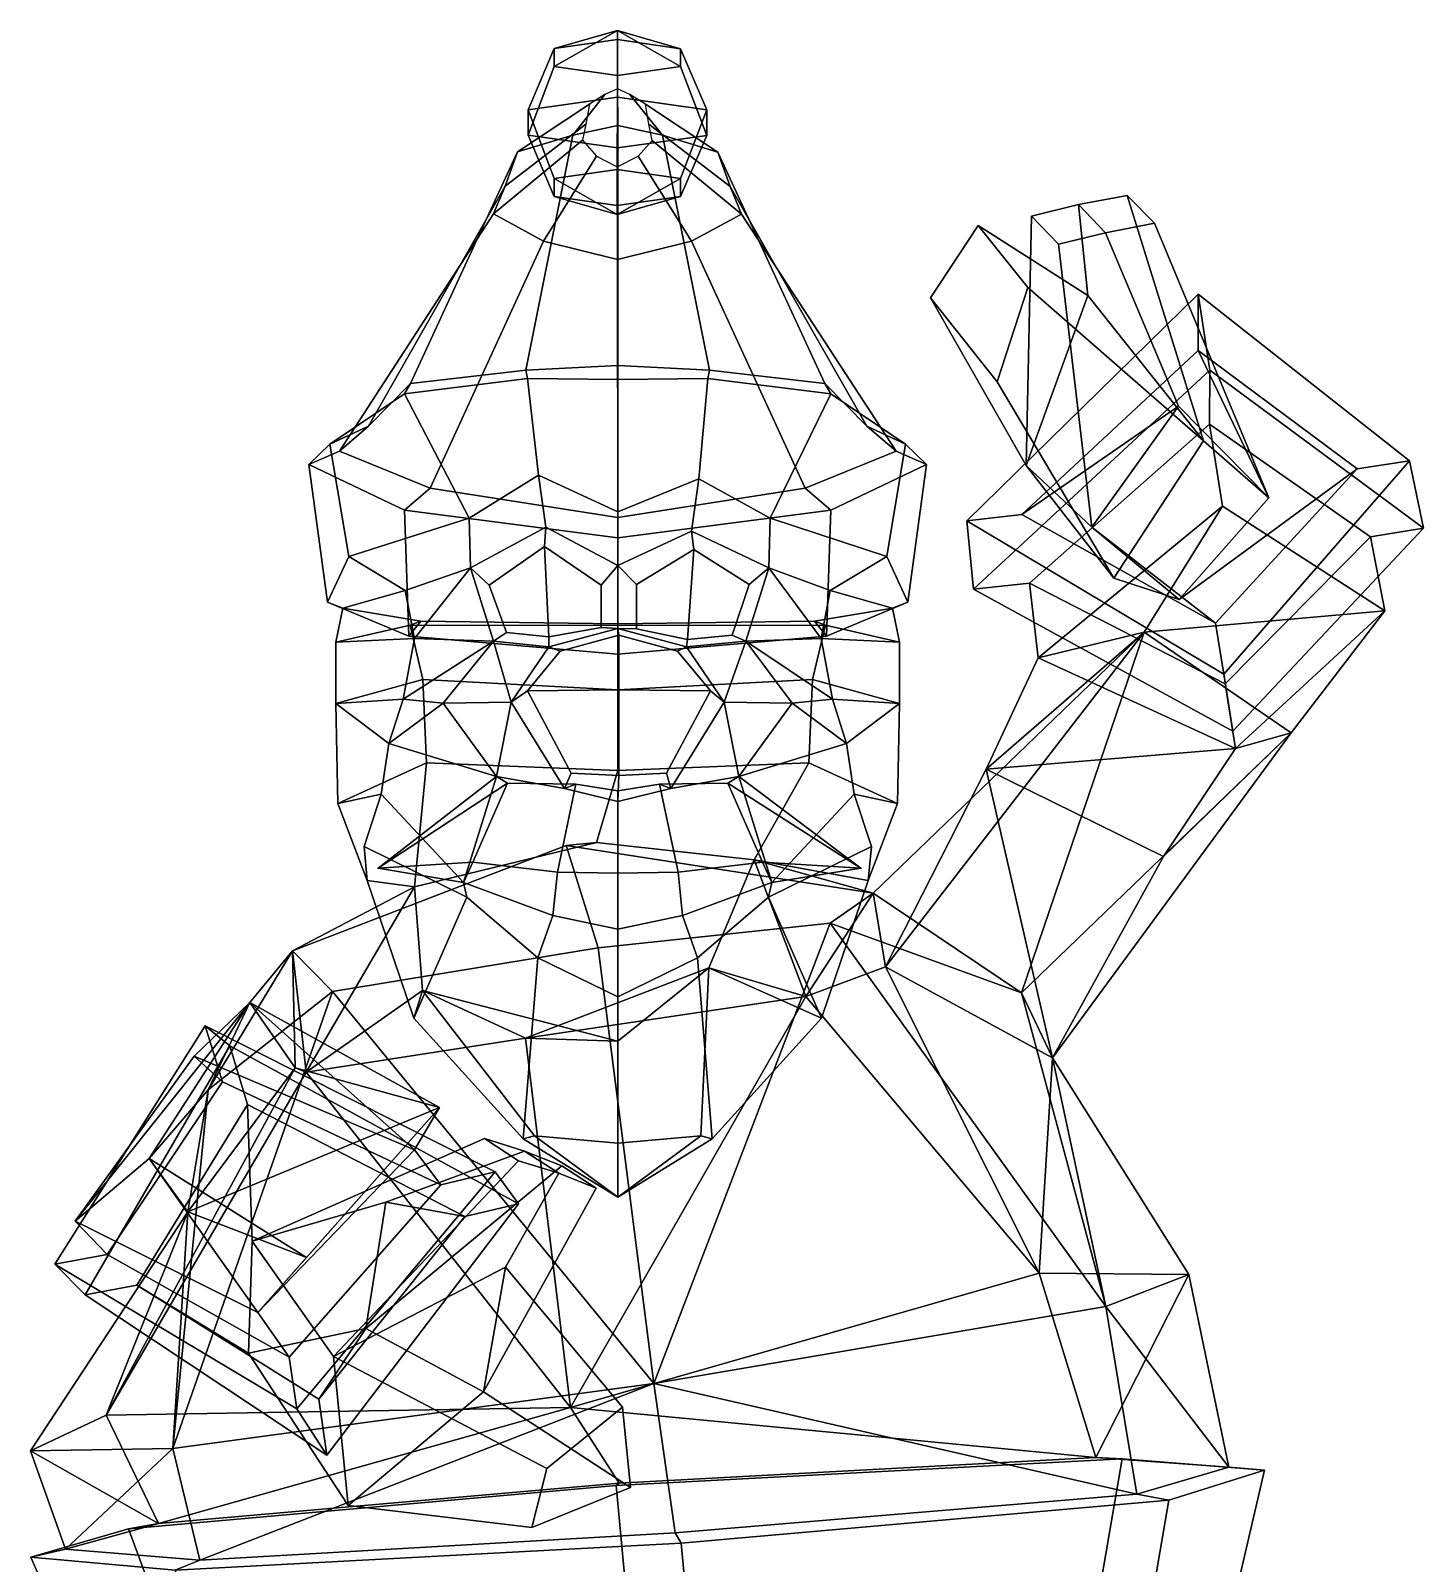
# Model space of a CAD drawing. Extents: x -140 to 160, y -156 to 341.
# Drawn here: x -139.6 to 160.4, y 10.6 to 340.8 of the extents above; entities that cross this region are included whole.
import ezdxf

# ---------------------------------------------------------------- set-up
doc = ezdxf.new("R2010")
doc.units = 0

msp = doc.modelspace()

# ---------------------------------------------------------------- linework, layer by layer
for p in [(-64.77507, 160.365143, 96.495125), (39.231495, 160.365143, 96.495125)]:
    msp.add_point(p)
for points in [[(-26.829958, 333.085388, -7.617524), (-13.211961, 340.792175, -13.282484), (-26.832548, 336.949158, -22.037313)], [(-13.211961, 340.792175, -13.282484), (-13.224973, 338.858826, -29.255665), (-26.832548, 336.949158, -22.037313)], [(-13.219794, 331.131287, -0.416027), (-13.211961, 340.792175, -13.282484), (-26.829958, 333.085388, -7.617524)], [(-13.211961, 340.792175, -13.282484), (0.385223, 336.904724, -22.05411), (-13.224973, 338.858826, -29.255665)], [(-13.219794, 331.131287, -0.416027), (0.387813, 333.040955, -7.634319), (-13.211961, 340.792175, -13.282484)], [(0.387813, 333.040955, -7.634319), (0.385223, 336.904724, -22.05411), (-13.211961, 340.792175, -13.282484)], [(-26.832548, 336.949158, -22.037313), (-13.224973, 338.858826, -29.255665), (-13.251208, 326.463806, -38.97863), (-32.495247, 323.763123, -28.770414)], [(-32.491585, 318.29892, -8.377673), (-26.829958, 333.085388, -7.617524), (-26.832548, 336.949158, -22.037313), (-32.495247, 323.763123, -28.770414)], [(0.385223, 336.904724, -22.05411), (5.996488, 323.700287, -28.794167), (-13.251208, 326.463806, -38.97863), (-13.224973, 338.858826, -29.255665)], [(6.000149, 318.236053, -8.401425), (5.996488, 323.700287, -28.794167), (0.385223, 336.904724, -22.05411), (0.387813, 333.040955, -7.634319)], [(-13.243885, 315.53537, 1.806762), (-13.219794, 331.131287, -0.416027), (-26.829958, 333.085388, -7.617524), (-32.491585, 318.29892, -8.377673)], [(-13.243885, 315.53537, 1.806762), (6.000149, 318.236053, -8.401425), (0.387813, 333.040955, -7.634319), (-13.219794, 331.131287, -0.416027)], [(-15.936256, 327.024872, -7.45845), (-19.280514, 324.942139, -8.027983), (-34.74342, 314.677887, 46.516018), (-22.807869, 318.266296, 51.219948)], [(-13.238644, 328.239136, -7.126529), (-15.936256, 327.024872, -7.45845), (-22.807869, 318.266296, 51.219948), (-13.178334, 320.358612, 53.964451)], [(-13.238644, 328.239136, -7.126529), (-13.178334, 320.358612, 53.964451), (-3.554868, 318.252838, 51.214859), (-10.545421, 327.016052, -7.461776)], [(-10.545421, 327.016052, -7.461776), (-3.554868, 318.252838, 51.214859), (8.370284, 314.647736, 46.50462), (-7.208688, 324.922424, -8.035432)], [(-19.280514, 324.942139, -8.027983), (-20.038277, 320.642426, -9.204792), (-37.432755, 307.271637, 36.821705), (-34.74342, 314.677887, 46.516018)], [(-26.882874, 308.958221, -29.537462), (-32.495247, 323.763123, -28.770414), (-13.251208, 326.463806, -38.97863), (-13.275297, 310.86792, -36.755814)], [(-32.491585, 318.29892, -8.377673), (-32.495247, 323.763123, -28.770414), (-26.882874, 308.958221, -29.537462), (-26.880283, 305.094452, -15.117672)], [(0.334897, 308.913788, -29.554256), (-13.275297, 310.86792, -36.755814), (-13.251208, 326.463806, -38.97863), (5.996488, 323.700287, -28.794167)], [(-7.208688, 324.922424, -8.035432), (8.370284, 314.647736, 46.50462), (11.038198, 307.237701, 36.808887), (-6.466423, 320.620239, -9.213166)], [(6.000149, 318.236053, -8.401425), (0.337486, 305.050018, -15.134467), (0.334897, 308.913788, -29.554256), (5.996488, 323.700287, -28.794167)], [(-20.038277, 320.642426, -9.204792), (-20.731186, 317.174194, -10.154005), (-39.893745, 301.297607, 29.001934), (-37.432755, 307.271637, 36.821705)], [(-13.175511, 268.643951, 102.110413), (-13.178334, 320.358612, 53.964451), (-22.807869, 318.266296, 51.219948), (-32.963776, 267.628021, 94.745087)], [(-13.175511, 268.643951, 102.110413), (6.612749, 267.628021, 94.745087), (-3.554868, 318.252838, 51.214859), (-13.178334, 320.358612, 53.964451)], [(-6.466423, 320.620239, -9.213166), (11.038198, 307.237701, 36.808887), (13.481923, 301.260284, 28.98782), (-5.786013, 317.14978, -10.163227)], [(-57.824081, 264.803253, 82.086647), (-32.963776, 267.628021, 94.745087), (-22.807869, 318.266296, 51.219948), (-34.74342, 314.677887, 46.516018)], [(-20.731186, 317.174194, -10.154005), (-17.736357, 313.777924, -11.084127), (-29.184536, 295.4487, 21.354467), (-39.893745, 301.297607, 29.001934)], [(-13.243885, 315.53537, 1.806762), (-32.491585, 318.29892, -8.377673), (-26.880283, 305.094452, -15.117672), (-13.270119, 303.14035, -7.916174)], [(-13.243885, 315.53537, 1.806762), (-13.270119, 303.14035, -7.916174), (0.337486, 305.050018, -15.134467), (6.000149, 318.236053, -8.401425)], [(-5.786013, 317.14978, -10.163227), (13.481923, 301.260284, 28.98782), (2.755817, 295.426331, 21.34602), (-8.793065, 313.763336, -11.089645)], [(31.473063, 264.803253, 82.086647), (8.370284, 314.647736, 46.50462), (-3.554868, 318.252838, 51.214859), (6.612749, 267.628021, 94.745087)], [(-66.864609, 255.59906, 55.375454), (-57.824081, 264.803253, 82.086647), (-34.74342, 314.677887, 46.516018), (-37.432755, 307.271637, 36.821705)], [(-17.736357, 313.777924, -11.084127), (-13.268827, 311.485901, -11.712283), (-13.220048, 291.502228, 16.200111), (-29.184536, 295.4487, 21.354467)], [(-8.793065, 313.763336, -11.089645), (2.755817, 295.426331, 21.34602), (-13.220048, 291.502228, 16.200111), (-13.268827, 311.485901, -11.712283)], [(40.513592, 255.59906, 55.375454), (11.038198, 307.237701, 36.808887), (8.370284, 314.647736, 46.50462), (31.473063, 264.803253, 82.086647)], [(-13.28314, 301.207001, -23.889299), (-26.882874, 308.958221, -29.537462), (-13.275297, 310.86792, -36.755814)], [(-13.28314, 301.207001, -23.889299), (-13.275297, 310.86792, -36.755814), (0.334897, 308.913788, -29.554256)], [(-73.134552, 250.177185, 32.811611), (-66.864609, 255.59906, 55.375454), (-37.432755, 307.271637, 36.821705), (-39.893745, 301.297607, 29.001934)], [(-26.880283, 305.094452, -15.117672), (-26.882874, 308.958221, -29.537462), (-13.28314, 301.207001, -23.889299)], [(0.337486, 305.050018, -15.134467), (-13.28314, 301.207001, -23.889299), (0.334897, 308.913788, -29.554256)], [(46.783531, 250.177185, 32.811611), (13.481923, 301.260284, 28.98782), (11.038198, 307.237701, 36.808887), (40.513592, 255.59906, 55.375454)], [(-13.270119, 303.14035, -7.916174), (-26.880283, 305.094452, -15.117672), (-13.28314, 301.207001, -23.889299)], [(-13.270119, 303.14035, -7.916174), (-13.28314, 301.207001, -23.889299), (0.337486, 305.050018, -15.134467)], [(86.094955, 303.322357, 182.228012), (96.596619, 305.272217, 186.127106), (102.424057, 299.2854, 176.244751), (91.931152, 297.220795, 172.396423)], [(86.094955, 303.322357, 182.228012), (88.122993, 283.700836, 194.802017), (112.975533, 252.445374, 207.377533), (96.596619, 305.272217, 186.127106)], [(96.596619, 305.272217, 186.127106), (112.975533, 252.445374, 207.377533), (127.07782, 240.145081, 179.792114), (102.424057, 299.2854, 176.244751)], [(-53.546638, 242.208405, 12.722825), (-73.134552, 250.177185, 32.811611), (-39.893745, 301.297607, 29.001934), (-29.184536, 295.4487, 21.354467)], [(27.19561, 242.208405, 12.722826), (2.755817, 295.426331, 21.34602), (13.481923, 301.260284, 28.98782), (46.783531, 250.177185, 32.811611)], [(75.931473, 300.81424, 178.903305), (74.805611, 247.138977, 191.860626), (88.122993, 283.700836, 194.802017), (86.094955, 303.322357, 182.228012)], [(75.931473, 300.81424, 178.903305), (81.776794, 294.799316, 168.996658), (88.954689, 233.826691, 164.787582), (74.805611, 247.138977, 191.860626)], [(75.931473, 300.81424, 178.903305), (86.094955, 303.322357, 182.228012), (91.931152, 297.220795, 172.396423), (81.776794, 294.799316, 168.996658)], [(54.17284, 283.237579, 246.90567), (68.577606, 265.124451, 250.328674), (75.137024, 285.430481, 254.822433), (64.448761, 298.82135, 241.832504)], [(54.17284, 283.237579, 246.90567), (64.448761, 298.82135, 241.832504), (88.122993, 283.700836, 194.802017), (74.805611, 247.138977, 191.860626)], [(64.448761, 298.82135, 241.832504), (75.137024, 285.430481, 254.822433), (112.975533, 252.445374, 207.377533), (88.122993, 283.700836, 194.802017)], [(81.776794, 294.799316, 168.996658), (91.931152, 297.220795, 172.396423), (107.62738, 259.889282, 158.023041), (88.954689, 233.826691, 164.787582)], [(91.931152, 297.220795, 172.396423), (102.424057, 299.2854, 176.244751), (127.07782, 240.145081, 179.792114), (107.62738, 259.889282, 158.023041)], [(-13.175512, 235.910461, -5.742792), (-53.546638, 242.208405, 12.722825), (-29.184536, 295.4487, 21.354467), (-13.220048, 291.502228, 16.200111)], [(-13.175512, 235.910461, -5.742792), (-13.220048, 291.502228, 16.200111), (2.755817, 295.426331, 21.34602), (27.19561, 242.208405, 12.722826)], [(63.486481, 220.441223, 152.876709), (62.037071, 235.206116, 182.493591), (111.839989, 284.05191, 161.062973), (114.4011, 267.678528, 133.227448)], [(62.037071, 235.206116, 182.493591), (73.895378, 236.553345, 182.75209), (111.845779, 271.880859, 167.1586), (111.839989, 284.05191, 161.062973)], [(68.577606, 265.124451, 250.328674), (93.686813, 222.861877, 215.876266), (112.975533, 252.445374, 207.377533), (75.137024, 285.430481, 254.822433)], [(157.354736, 248.151794, 183.511536), (160.361496, 233.59845, 153.911285), (114.4011, 267.678528, 133.227448), (111.839989, 284.05191, 161.062973)], [(157.354736, 248.151794, 183.511536), (111.839989, 284.05191, 161.062973), (111.845779, 271.880859, 167.1586), (146.105728, 246.360687, 183.523254)], [(54.17284, 283.237579, 246.90567), (74.805611, 247.138977, 191.860626), (93.686813, 222.861877, 215.876266), (68.577606, 265.124451, 250.328674)], [(107.62738, 259.889282, 158.023041), (127.07782, 240.145081, 179.792114), (111.845779, 271.880859, 167.1586), (73.895378, 236.553345, 182.75209)], [(107.780945, 218.252899, 183.528854), (146.105728, 246.360687, 183.523254), (111.845779, 271.880859, 167.1586), (127.07782, 240.145081, 179.792114)], [(-32.575111, 265.833313, 99.837967), (-32.963776, 267.628021, 94.745087), (-57.824081, 264.803253, 82.086647), (-59.066433, 262.561523, 86.926041)], [(-13.175511, 265.653229, 105.996429), (-13.175511, 268.643951, 102.110413), (-32.963776, 267.628021, 94.745087), (-32.575111, 265.833313, 99.837967)], [(-13.175511, 265.653229, 105.996429), (6.224084, 265.833313, 99.837967), (6.612749, 267.628021, 94.745087), (-13.175511, 268.643951, 102.110413)], [(6.224084, 265.833313, 99.837967), (32.715412, 262.561523, 86.926041), (31.473063, 264.803253, 82.086647), (6.612749, 267.628021, 94.745087)], [(63.486481, 220.441223, 152.876709), (114.4011, 267.678528, 133.227448), (114.326317, 256.051025, 139.044525), (75.557587, 221.776794, 153.157837)], [(160.361496, 233.59845, 153.911285), (148.947754, 231.744354, 153.941589), (114.326317, 256.051025, 139.044525), (114.4011, 267.678528, 133.227448)], [(-59.066433, 262.561523, 86.926041), (-57.824081, 264.803253, 82.086647), (-66.864609, 255.59906, 55.375454), (-75.163292, 251.690308, 57.15406)], [(-30.218285, 245.036011, 105.993355), (-32.575111, 265.833313, 99.837967), (-59.066433, 262.561523, 86.926041), (-45.159019, 235.798859, 95.688095)], [(-13.175512, 237.132874, 110.968666), (-13.175511, 265.653229, 105.996429), (-32.575111, 265.833313, 99.837967), (-30.218285, 245.036011, 105.993355)], [(-13.175512, 237.132874, 110.968666), (4.270983, 244.241577, 106.137733), (6.224084, 265.833313, 99.837967), (-13.175511, 265.653229, 105.996429)], [(4.270983, 244.241577, 106.137733), (19.680035, 235.798859, 95.688103), (32.715412, 262.561523, 86.926041), (6.224084, 265.833313, 99.837967)], [(32.715412, 262.561523, 86.926041), (48.812267, 251.690308, 57.15406), (40.513592, 255.59906, 55.375454), (31.473063, 264.803253, 82.086647)], [(-45.159019, 235.798859, 95.688095), (-59.066433, 262.561523, 86.926041), (-75.163292, 251.690308, 57.15406), (-71.116226, 227.540619, 77.814453)], [(19.680035, 235.798859, 95.688103), (44.765209, 227.540619, 77.814453), (48.812267, 251.690308, 57.15406), (32.715412, 262.561523, 86.926041)], [(88.954689, 233.826691, 164.787582), (107.62738, 259.889282, 158.023041), (73.895378, 236.553345, 182.75209), (115.614738, 213.142761, 198.765747)], [(-75.163292, 251.690308, 57.15406), (-66.864609, 255.59906, 55.375454), (-73.134552, 250.177185, 32.811611), (-79.68898, 247.304596, 31.64838)], [(48.812267, 251.690308, 57.15406), (53.337959, 247.304596, 31.64838), (46.783531, 250.177185, 32.811611), (40.513592, 255.59906, 55.375454)], [(117.097908, 238.364014, 107.632187), (77.370361, 205.661621, 120.882866), (75.557587, 221.776794, 153.157837), (114.326317, 256.051025, 139.044525)], [(148.947754, 231.744354, 153.941589), (152.047211, 215.803955, 121.680367), (117.097908, 238.364014, 107.632187), (114.326317, 256.051025, 139.044525)], [(-71.116226, 227.540619, 77.814453), (-75.163292, 251.690308, 57.15406), (-79.68898, 247.304596, 31.64838), (-75.689644, 217.683228, 41.266933)], [(44.765209, 227.540619, 77.814453), (49.338623, 217.683228, 41.266933), (53.337959, 247.304596, 31.64838), (48.812267, 251.690308, 57.15406)], [(93.686813, 222.861877, 215.876266), (107.780945, 218.252899, 183.528854), (127.07782, 240.145081, 179.792114), (112.975533, 252.445374, 207.377533)], [(-79.68898, 247.304596, 31.64838), (-73.134552, 250.177185, 32.811611), (-53.546638, 242.208405, 12.722825), (-59.075356, 237.459106, 9.714837)], [(53.337959, 247.304596, 31.64838), (32.724331, 237.459106, 9.714837), (27.19561, 242.208405, 12.722826), (46.783531, 250.177185, 32.811611)], [(117.391174, 202.147644, 204.411789), (157.354736, 248.151794, 183.511536), (146.105728, 246.360687, 183.523254), (115.614738, 213.142761, 198.765747)], [(119.354156, 189.868469, 172.583755), (160.361496, 233.59845, 153.911285), (157.354736, 248.151794, 183.511536), (117.391174, 202.147644, 204.411789)], [(-75.689644, 217.683228, 41.266933), (-79.68898, 247.304596, 31.64838), (-59.075356, 237.459106, 9.714837), (-58.180027, 210.312958, 16.025953)], [(-30.218285, 245.036011, 105.993355), (-45.159019, 235.798859, 95.688095), (-44.86631, 225.057556, 94.877663), (-28.649593, 233.792145, 106.658783)], [(-13.175512, 237.132874, 110.968666), (-30.218285, 245.036011, 105.993355), (-28.649593, 233.792145, 106.658783), (-13.175512, 225.558319, 108.95771)], [(49.338623, 217.683228, 41.266933), (31.829006, 210.312927, 16.025953), (32.724331, 237.459106, 9.714837), (53.337959, 247.304596, 31.64838)], [(74.805611, 247.138977, 191.860626), (88.954689, 233.826691, 164.787582), (107.780945, 218.252899, 183.528854), (93.686813, 222.861877, 215.876266)], [(88.954689, 233.826691, 164.787582), (115.614738, 213.142761, 198.765747), (146.105728, 246.360687, 183.523254), (107.780945, 218.252899, 183.528854)], [(-59.075356, 237.459106, 9.714837), (-53.546638, 242.208405, 12.722825), (-13.175512, 235.910461, -5.742792), (-13.175512, 231.539124, -9.574923)], [(-13.175512, 237.132874, 110.968666), (-13.175512, 225.558319, 108.95771), (2.702289, 232.987305, 106.687653), (4.270983, 244.241577, 106.137733)], [(32.724331, 237.459106, 9.714837), (-13.175512, 231.539124, -9.574923), (-13.175512, 235.910461, -5.742792), (27.19561, 242.208405, 12.722826)], [(4.270983, 244.241577, 106.137733), (2.702289, 232.987305, 106.687653), (19.387321, 225.057556, 94.877663), (19.680035, 235.798859, 95.688103)], [(77.370361, 205.661621, 120.882866), (117.097908, 238.364014, 107.632187), (100.224205, 211.240234, 64.805588)], [(152.047211, 215.803955, 121.680367), (100.224205, 211.240234, 64.805588), (117.097908, 238.364014, 107.632187)], [(-58.950687, 220.184937, 78.35788), (-44.86631, 225.057556, 94.877663), (-45.159019, 235.798859, 95.688095), (-71.116226, 227.540619, 77.814453)], [(-58.180027, 210.312958, 16.025953), (-59.075356, 237.459106, 9.714837), (-13.175512, 231.539124, -9.574923), (-13.175515, 206.496765, -3.372415)], [(31.829006, 210.312927, 16.025953), (-13.175515, 206.496765, -3.372415), (-13.175512, 231.539124, -9.574923), (32.724331, 237.459106, 9.714837)], [(32.599663, 220.184937, 78.35788), (44.765209, 227.540619, 77.814453), (19.680035, 235.798859, 95.688103), (19.387321, 225.057556, 94.877663)], [(117.391174, 202.147644, 204.411789), (115.614738, 213.142761, 198.765747), (73.895378, 236.553345, 182.75209), (62.037071, 235.206116, 182.493591)], [(119.354156, 189.868469, 172.583755), (117.391174, 202.147644, 204.411789), (62.037071, 235.206116, 182.493591), (63.486481, 220.441223, 152.876709)], [(-28.908442, 229.697693, 104.469688), (-28.649593, 233.792145, 106.658783), (-44.86631, 225.057556, 94.877663), (-40.845573, 221.328979, 94.654114)], [(-28.908442, 229.697693, 104.469688), (-16.760569, 221.325775, 106.095718), (-13.175512, 225.558319, 108.95771), (-28.649593, 233.792145, 106.658783)], [(3.209161, 229.002502, 104.268639), (2.702289, 232.987305, 106.687653), (-13.175512, 225.558319, 108.95771), (-9.137321, 221.445038, 106.276031)], [(3.209161, 229.002502, 104.268639), (15.128506, 221.448425, 92.15062), (19.387321, 225.057556, 94.877663), (2.702289, 232.987305, 106.687653)], [(119.354156, 189.868469, 172.583755), (117.695091, 200.046112, 167.356339), (148.947754, 231.744354, 153.941589), (160.361496, 233.59845, 153.911285)], [(119.904015, 186.140259, 134.006149), (152.047211, 215.803955, 121.680367), (148.947754, 231.744354, 153.941589), (117.695091, 200.046112, 167.356339)], [(-28.009085, 210.204559, 102.64016), (-28.908442, 229.697693, 104.469688), (-40.845573, 221.328979, 94.654114), (-37.098572, 211.139099, 97.547935)], [(-16.760569, 221.325775, 106.095718), (-28.908442, 229.697693, 104.469688), (-28.009085, 210.204559, 102.64016), (-16.760569, 212.208496, 106.939919)], [(-9.137321, 221.445038, 106.276031), (-9.137321, 211.94043, 107.318275), (1.892147, 209.592163, 102.009949), (3.209161, 229.002502, 104.268639)], [(1.892147, 209.592163, 102.009949), (11.454472, 210.588196, 95.723228), (15.128506, 221.448425, 92.15062), (3.209161, 229.002502, 104.268639)], [(-71.116226, 227.540619, 77.814453), (-75.689644, 217.683228, 41.266933), (-72.384102, 216.348694, 41.578907), (-58.950687, 220.184937, 78.35788)], [(-56.977936, 209.859009, 78.655991), (-44.86631, 225.057556, 94.877663), (-58.950687, 220.184937, 78.35788)], [(-39.936043, 209.298401, 98.549278), (-44.86631, 225.057556, 94.877663), (-56.977936, 209.859009, 78.655991)], [(-37.098572, 211.139099, 97.547935), (-40.845573, 221.328979, 94.654114), (-44.86631, 225.057556, 94.877663), (-39.936043, 209.298401, 98.549278)], [(-16.760569, 212.208496, 106.939919), (-13.175513, 211.96109, 110.144318), (-13.175512, 225.558319, 108.95771), (-16.760569, 221.325775, 106.095718)], [(-9.137321, 211.94043, 107.318275), (-9.137321, 221.445038, 106.276031), (-13.175512, 225.558319, 108.95771), (-13.175513, 211.96109, 110.144318)], [(11.454472, 210.588196, 95.723228), (14.457056, 209.298401, 98.549278), (19.387321, 225.057556, 94.877663), (15.128506, 221.448425, 92.15062)], [(14.457056, 209.298401, 98.549278), (30.626907, 209.859009, 78.655991), (19.387321, 225.057556, 94.877663)], [(30.626907, 209.859009, 78.655991), (32.599663, 220.184937, 78.35788), (19.387321, 225.057556, 94.877663)], [(44.765209, 227.540619, 77.814453), (32.599663, 220.184937, 78.35788), (46.033085, 216.348694, 41.578907), (49.338623, 217.683228, 41.266933)], [(119.354156, 189.868469, 172.583755), (63.486481, 220.441223, 152.876709), (75.557587, 221.776794, 153.157837), (117.695091, 200.046112, 167.356339)], [(77.370361, 205.661621, 120.882866), (119.904015, 186.140259, 134.006149), (117.695091, 200.046112, 167.356339), (75.557587, 221.776794, 153.157837)], [(-58.950687, 220.184937, 78.35788), (-72.384102, 216.348694, 41.578907), (-73.888512, 209.042908, 42.462151), (-56.977936, 209.859009, 78.655991)], [(32.599663, 220.184937, 78.35788), (30.626907, 209.859009, 78.655991), (47.537487, 209.042908, 42.462151), (46.033085, 216.348694, 41.578907)], [(-75.689644, 217.683228, 41.266933), (-58.180027, 210.312958, 16.025953), (-55.593899, 213.574707, 15.36448), (-72.384102, 216.348694, 41.578907)], [(-73.888512, 209.042908, 42.462151), (-72.384102, 216.348694, 41.578907), (-55.593899, 213.574707, 15.36448), (-57.906261, 212.72229, 12.672508)], [(49.338623, 217.683228, 41.266933), (46.033085, 216.348694, 41.578907), (29.242878, 213.574707, 15.364481), (31.829006, 210.312927, 16.025953)], [(47.537487, 209.042908, 42.462151), (31.555233, 212.72229, 12.672508), (29.242878, 213.574707, 15.364481), (46.033085, 216.348694, 41.578907)], [(152.047211, 215.803955, 121.680367), (131.904846, 189.483765, 78.124954), (100.224205, 211.240234, 64.805588)], [(119.904015, 186.140259, 134.006149), (131.904846, 189.483765, 78.124954), (152.047211, 215.803955, 121.680367)], [(-73.910294, 195.848938, 44.641083), (-73.888512, 209.042908, 42.462151), (-57.906261, 212.72229, 12.672508), (-55.161484, 201.025208, 11.188779)], [(-58.180027, 210.312958, 16.025953), (-13.175515, 206.496765, -3.372415), (-13.175516, 213.033264, -1.753985), (-55.593899, 213.574707, 15.36448)], [(-57.906261, 212.72229, 12.672508), (-55.593899, 213.574707, 15.36448), (-13.175516, 213.033264, -1.753985), (-13.175518, 212.648071, -2.405134)], [(-55.161484, 201.025208, 11.188779), (-57.906261, 212.72229, 12.672508), (-13.175518, 212.648071, -2.405134), (-13.17553, 198.771881, -0.945827)], [(-28.009085, 210.204559, 102.64016), (-27.976192, 208.017517, 104.835991), (-13.175513, 211.96109, 110.144318), (-16.760569, 212.208496, 106.939919)], [(-12.91713, 210.574738, 124.53614), (-13.175513, 211.96109, 110.144318), (-27.976192, 208.017517, 104.835991), (-25.540005, 207.140503, 121.019623)], [(28.810459, 201.025208, 11.188779), (-13.17553, 198.771881, -0.945827), (-13.175518, 212.648071, -2.405134), (31.555233, 212.72229, 12.672508)], [(31.555233, 212.72229, 12.672508), (-13.175518, 212.648071, -2.405134), (-13.175516, 213.033264, -1.753985), (29.242878, 213.574707, 15.364481)], [(31.829006, 210.312927, 16.025953), (29.242878, 213.574707, 15.364481), (-13.175516, 213.033264, -1.753985), (-13.175515, 206.496765, -3.372415)], [(-12.91713, 210.574738, 124.53614), (-0.294258, 207.140503, 121.019623), (1.625166, 208.017517, 104.835991), (-13.175513, 211.96109, 110.144318)], [(1.892147, 209.592163, 102.009949), (-9.137321, 211.94043, 107.318275), (-13.175513, 211.96109, 110.144318), (1.625166, 208.017517, 104.835991)], [(47.559273, 195.848938, 44.641083), (28.810459, 201.025208, 11.188779), (31.555233, 212.72229, 12.672508), (47.537487, 209.042908, 42.462151)], [(-56.977936, 209.859009, 78.655991), (-73.888512, 209.042908, 42.462151), (-73.910294, 195.848938, 44.641083), (-59.419704, 196.759888, 78.504814)], [(-59.419704, 196.759888, 78.504814), (-39.936043, 209.298401, 98.549278), (-56.977936, 209.859009, 78.655991)], [(-50.765728, 195.943115, 101.72583), (-39.936043, 209.298401, 98.549278), (-59.419704, 196.759888, 78.504814)], [(-50.765728, 195.943115, 101.72583), (-36.133968, 196.096497, 104.760262), (-39.936043, 209.298401, 98.549278)], [(-28.009085, 210.204559, 102.64016), (-37.098572, 211.139099, 97.547935), (-39.936043, 209.298401, 98.549278), (-27.976192, 208.017517, 104.835991)], [(-36.133968, 196.096497, 104.760262), (-27.976192, 208.017517, 104.835991), (-39.936043, 209.298401, 98.549278)], [(-12.91713, 198.757813, 128.666168), (-12.91713, 210.574738, 124.53614), (-25.540005, 207.140503, 121.019623), (-32.616333, 198.576141, 122.216957)], [(-12.91713, 198.757813, 128.666168), (6.78207, 198.576141, 122.216957), (-0.294258, 207.140503, 121.019623), (-12.91713, 210.574738, 124.53614)], [(1.892147, 209.592163, 102.009949), (1.625166, 208.017517, 104.835991), (14.457056, 209.298401, 98.549278), (11.454472, 210.588196, 95.723228)], [(9.782944, 196.096497, 104.760262), (14.457056, 209.298401, 98.549278), (1.625166, 208.017517, 104.835991)], [(24.414703, 195.943115, 101.72583), (14.457056, 209.298401, 98.549278), (9.782944, 196.096497, 104.760262)], [(33.068684, 196.759888, 78.504814), (30.626907, 209.859009, 78.655991), (14.457056, 209.298401, 98.549278)], [(24.414703, 195.943115, 101.72583), (33.068684, 196.759888, 78.504814), (14.457056, 209.298401, 98.549278)], [(30.626907, 209.859009, 78.655991), (33.068684, 196.759888, 78.504814), (47.559273, 195.848938, 44.641083), (47.537487, 209.042908, 42.462151)], [(44.510269, 139.079651, 43.640148), (100.224205, 211.240234, 64.805588), (41.882004, 154.97522, -1.289483)], [(73.780495, 133.537842, -20.409626), (41.882004, 154.97522, -1.289483), (100.224205, 211.240234, 64.805588)], [(44.510269, 139.079651, 43.640148), (66.166168, 181.660217, 83.135269), (100.224205, 211.240234, 64.805588)], [(77.370361, 205.661621, 120.882866), (100.224205, 211.240234, 64.805588), (66.166168, 181.660217, 83.135269)], [(73.780495, 133.537842, -20.409626), (100.224205, 211.240234, 64.805588), (131.904846, 189.483765, 78.124954)], [(-32.616333, 198.576141, 122.216957), (-25.540005, 207.140503, 121.019623), (-27.976192, 208.017517, 104.835991), (-36.133968, 196.096497, 104.760262)], [(6.78207, 198.576141, 122.216957), (9.782944, 196.096497, 104.760262), (1.625166, 208.017517, 104.835991), (-0.294258, 207.140503, 121.019623)], [(119.904015, 186.140259, 134.006149), (77.370361, 205.661621, 120.882866), (66.166168, 181.660217, 83.135269)], [(-73.473938, 174.294678, 46.003769), (-73.910294, 195.848938, 44.641083), (-55.161484, 201.025208, 11.188779), (-54.368767, 183.037537, 14.099625)], [(-54.368767, 183.037537, 14.099625), (-55.161484, 201.025208, 11.188779), (-13.17553, 198.771881, -0.945827), (-13.175528, 181.411804, 3.485332)], [(-23.192005, 180.828156, 117.381264), (-32.616333, 198.576141, 122.216957), (-36.133968, 196.096497, 104.760262), (-24.641973, 177.509399, 104.511536)], [(-12.91713, 180.306702, 122.61129), (-12.91713, 198.757813, 128.666168), (-32.616333, 198.576141, 122.216957), (-23.192005, 180.828156, 117.381264)], [(28.017742, 183.037537, 14.099625), (-13.175528, 181.411804, 3.485332), (-13.17553, 198.771881, -0.945827), (28.810459, 201.025208, 11.188779)], [(-12.91713, 180.306702, 122.61129), (-2.642256, 180.828156, 117.381264), (6.78207, 198.576141, 122.216957), (-12.91713, 198.757813, 128.666168)], [(-2.642256, 180.828156, 117.381264), (-1.709052, 177.509399, 104.511536), (9.782944, 196.096497, 104.760262), (6.78207, 198.576141, 122.216957)], [(47.122921, 174.294678, 46.003769), (28.017742, 183.037537, 14.099625), (28.810459, 201.025208, 11.188779), (47.559273, 195.848938, 44.641083)], [(-59.419704, 196.759888, 78.504814), (-73.910294, 195.848938, 44.641083), (-62.485779, 187.236511, 77.948036)], [(-64.091522, 176.30658, 78.12674), (-62.485779, 187.236511, 77.948036), (-73.910294, 195.848938, 44.641083), (-73.473938, 174.294678, 46.003769)], [(-62.485779, 187.236511, 77.948036), (-50.765728, 195.943115, 101.72583), (-59.419704, 196.759888, 78.504814)], [(-39.269108, 180.129791, 98.608398), (-50.765728, 195.943115, 101.72583), (-62.485779, 187.236511, 77.948036)], [(-39.269108, 180.129791, 98.608398), (-36.133968, 196.096497, 104.760262), (-50.765728, 195.943115, 101.72583)], [(-24.641973, 177.509399, 104.511536), (-36.133968, 196.096497, 104.760262), (-39.269108, 180.129791, 98.608398)], [(-1.709052, 177.509399, 104.511536), (12.918083, 180.129791, 98.608398), (9.782944, 196.096497, 104.760262)], [(12.918083, 180.129791, 98.608398), (24.414703, 195.943115, 101.72583), (9.782944, 196.096497, 104.760262)], [(12.918083, 180.129791, 98.608398), (36.134758, 187.236511, 77.948036), (24.414703, 195.943115, 101.72583)], [(36.134758, 187.236511, 77.948036), (33.068684, 196.759888, 78.504814), (24.414703, 195.943115, 101.72583)], [(33.068684, 196.759888, 78.504814), (36.134758, 187.236511, 77.948036), (47.559273, 195.848938, 44.641083)], [(37.740501, 176.30658, 78.12674), (47.122921, 174.294678, 46.003769), (47.559273, 195.848938, 44.641083), (36.134758, 187.236511, 77.948036)], [(80.494713, 119.503906, 21.238415), (73.780495, 133.537842, -20.409626), (131.904846, 189.483765, 78.124954)], [(104.403908, 162.852661, 94.618256), (80.494713, 119.503906, 21.238415), (131.904846, 189.483765, 78.124954)], [(119.904015, 186.140259, 134.006149), (104.403908, 162.852661, 94.618256), (131.904846, 189.483765, 78.124954)], [(-64.091522, 176.30658, 78.12674), (-46.377117, 157.303833, 104.917747), (-39.269108, 180.129791, 98.608398), (-62.485779, 187.236511, 77.948036)], [(37.740501, 176.30658, 78.12674), (36.134758, 187.236511, 77.948036), (12.918083, 180.129791, 98.608398), (20.026091, 157.303833, 104.917747)], [(119.904015, 186.140259, 134.006149), (66.166168, 181.660217, 83.135269), (104.403908, 162.852661, 94.618256)], [(-67.145393, 157.683044, 50.112881), (-73.473938, 174.294678, 46.003769), (-54.368767, 183.037537, 14.099625), (-56.919014, 156.313477, 30.132879)], [(-56.919014, 156.313477, 30.132879), (-54.368767, 183.037537, 14.099625), (-13.175528, 181.411804, 3.485332), (-17.735605, 165.898193, 8.102624)], [(16.208071, 162.134369, 31.951246), (-17.735605, 165.898193, 8.102624), (-13.175528, 181.411804, 3.485332), (28.017742, 183.037537, 14.099625)], [(40.794373, 157.683044, 50.112881), (16.208071, 162.134369, 31.951246), (28.017742, 183.037537, 14.099625), (47.122921, 174.294678, 46.003769)], [(80.494713, 119.503906, 21.238415), (66.166168, 181.660217, 83.135269), (44.510269, 139.079651, 43.640148)], [(104.403908, 162.852661, 94.618256), (66.166168, 181.660217, 83.135269), (80.494713, 119.503906, 21.238415)], [(-36.90292, 178.709167, 112.60862), (-39.269108, 180.129791, 98.608398), (-64.77507, 160.365143, 96.495125)], [(-64.77507, 160.365143, 96.495125), (-39.269108, 180.129791, 98.608398), (-46.377117, 157.303833, 104.917747)], [(-44.380119, 161.660431, 115.002632), (-36.90292, 178.709167, 112.60862), (-64.77507, 160.365143, 96.495125)], [(-22.205547, 178.446899, 112.725731), (-36.90292, 178.709167, 112.60862), (-44.380119, 161.660431, 115.002632), (-26.1665, 159.469116, 123.670197)], [(-36.90292, 178.709167, 112.60862), (-22.205547, 178.446899, 112.725731), (-24.641973, 177.509399, 104.511536), (-39.269108, 180.129791, 98.608398)], [(-26.1665, 159.469116, 123.670197), (-13.175513, 159.265625, 124.353905), (-13.175513, 177.032837, 115.474297), (-22.205547, 178.446899, 112.725731)], [(-12.91713, 180.306702, 122.61129), (-23.192005, 180.828156, 117.381264), (-24.641973, 177.509399, 104.511536), (-13.175513, 174.722046, 110.431023)], [(-13.175513, 177.032837, 115.474297), (-13.175513, 174.722046, 110.431023), (-24.641973, 177.509399, 104.511536), (-22.205547, 178.446899, 112.725731)], [(-12.91713, 180.306702, 122.61129), (-13.175513, 174.722046, 110.431023), (-1.709052, 177.509399, 104.511536), (-2.642256, 180.828156, 117.381264)], [(-0.184526, 159.469116, 123.670197), (-4.145477, 178.446899, 112.725731), (-13.175513, 177.032837, 115.474297), (-13.175513, 159.265625, 124.353905)], [(-13.175513, 177.032837, 115.474297), (-4.145477, 178.446899, 112.725731), (-1.709052, 177.509399, 104.511536), (-13.175513, 174.722046, 110.431023)], [(10.551893, 178.709167, 112.60862), (12.918083, 180.129791, 98.608398), (-1.709052, 177.509399, 104.511536), (-4.145477, 178.446899, 112.725731)], [(-4.145477, 178.446899, 112.725731), (-0.184526, 159.469116, 123.670197), (18.029095, 161.660431, 115.002632), (10.551893, 178.709167, 112.60862)], [(10.551893, 178.709167, 112.60862), (39.231495, 160.365143, 96.495125), (12.918083, 180.129791, 98.608398)], [(18.029095, 161.660431, 115.002632), (39.231495, 160.365143, 96.495125), (10.551893, 178.709167, 112.60862)], [(39.231495, 160.365143, 96.495125), (20.026091, 157.303833, 104.917747), (12.918083, 180.129791, 98.608398)], [(-67.145393, 157.683044, 50.112881), (-67.814743, 165.048523, 81.29702), (-64.091522, 176.30658, 78.12674), (-73.473938, 174.294678, 46.003769)], [(-64.091522, 176.30658, 78.12674), (-67.814743, 165.048523, 81.29702), (-45.693947, 154.082092, 95.906563), (-46.377117, 157.303833, 104.917747)], [(37.740501, 176.30658, 78.12674), (20.026091, 157.303833, 104.917747), (19.34292, 154.082092, 95.906563), (41.46373, 165.048523, 81.29702)], [(40.794373, 157.683044, 50.112881), (47.122921, 174.294678, 46.003769), (37.740501, 176.30658, 78.12674), (41.46373, 165.048523, 81.29702)], [(-24.281164, 165.268158, 3.821666), (-83.209648, 142.525146, -5.402353), (-56.919014, 156.313477, 30.132879), (-17.735605, 165.898193, 8.102624)], [(-24.281164, 165.268158, 3.821666), (-17.362844, 143.194427, -46.977654), (-74.641449, 133.810181, -40.907555), (-83.209648, 142.525146, -5.402353)], [(-17.735605, 165.898193, 8.102624), (16.208071, 162.134369, 31.951246), (41.882004, 154.97522, -1.289483), (-24.281164, 165.268158, 3.821666)], [(-24.281164, 165.268158, 3.821666), (41.882004, 154.97522, -1.289483), (32.617664, 148.484375, -34.186359), (-17.362844, 143.194427, -46.977654)], [(-45.693947, 154.082092, 95.906563), (-67.814743, 165.048523, 81.29702), (-67.145393, 157.683044, 50.112881), (-57.067329, 128.035583, 66.107307)], [(30.716305, 128.035583, 66.107307), (6.445032, 138.906311, 60.551693), (16.208071, 162.134369, 31.951246), (40.794373, 157.683044, 50.112881)], [(27.366444, 132.705322, 61.792484), (16.208071, 162.134369, 31.951246), (6.445032, 138.906311, 60.551693)], [(41.882004, 154.97522, -1.289483), (16.208071, 162.134369, 31.951246), (27.366444, 132.705322, 61.792484)], [(19.34292, 154.082092, 95.906563), (30.716305, 128.035583, 66.107307), (40.794373, 157.683044, 50.112881), (41.46373, 165.048523, 81.29702)], [(-46.377117, 157.303833, 104.917747), (-44.380119, 161.660431, 115.002632), (-64.77507, 160.365143, 96.495125)], [(-26.1665, 159.469116, 123.670197), (-44.380119, 161.660431, 115.002632), (-46.377117, 157.303833, 104.917747), (-27.168127, 150.170074, 113.764572)], [(-13.175513, 159.265625, 124.353905), (-26.1665, 159.469116, 123.670197), (-27.168127, 150.170074, 113.764572), (-13.175512, 147.203278, 119.235939)], [(-13.175513, 159.265625, 124.353905), (-13.175512, 147.203278, 119.235939), (0.817101, 150.170074, 113.764572), (-0.184526, 159.469116, 123.670197)], [(-0.184526, 159.469116, 123.670197), (0.817101, 150.170074, 113.764572), (20.026091, 157.303833, 104.917747), (18.029095, 161.660431, 115.002632)], [(20.026091, 157.303833, 104.917747), (39.231495, 160.365143, 96.495125), (18.029095, 161.660431, 115.002632)], [(-83.209648, 142.525146, -5.402353), (-80.292557, 116.447968, 54.252644), (-56.919014, 156.313477, 30.132879)], [(-80.292557, 116.447968, 54.252644), (-55.219677, 133.995087, 57.823231), (-56.919014, 156.313477, 30.132879)], [(-57.067329, 128.035583, 66.107307), (-67.145393, 157.683044, 50.112881), (-56.919014, 156.313477, 30.132879), (-55.219677, 133.995087, 57.823231)], [(-30.350422, 141.018555, 115.812424), (-27.168127, 150.170074, 113.764572), (-46.377117, 157.303833, 104.917747), (-45.693947, 154.082092, 95.906563)], [(3.999393, 141.018555, 115.812424), (19.34292, 154.082092, 95.906563), (20.026091, 157.303833, 104.917747), (0.817101, 150.170074, 113.764572)], [(-33.535545, 102.034058, 97.859222), (-30.350422, 141.018555, 115.812424), (-45.693947, 154.082092, 95.906563), (-57.067329, 128.035583, 66.107307)], [(7.184521, 102.034058, 97.859222), (30.716305, 128.035583, 66.107307), (19.34292, 154.082092, 95.906563), (3.999393, 141.018555, 115.812424)], [(44.510269, 139.079651, 43.640148), (41.882004, 154.97522, -1.289483), (27.366444, 132.705322, 61.792484)], [(73.780495, 133.537842, -20.409626), (32.617664, 148.484375, -34.186359), (41.882004, 154.97522, -1.289483)], [(-13.175512, 132.673096, 122.178635), (-13.175512, 147.203278, 119.235939), (-27.168127, 150.170074, 113.764572), (-30.350422, 141.018555, 115.812424)], [(-13.175512, 132.673096, 122.178635), (3.999393, 141.018555, 115.812424), (0.817101, 150.170074, 113.764572), (-13.175512, 147.203278, 119.235939)], [(-5.363101, 49.335693, -101.914017), (-17.362844, 143.194427, -46.977654), (32.617664, 148.484375, -34.186359)], [(91.983482, 65.910339, -59.173653), (-5.363101, 49.335693, -101.914017), (32.617664, 148.484375, -34.186359)], [(91.983482, 65.910339, -59.173653), (32.617664, 148.484375, -34.186359), (73.780495, 133.537842, -20.409626)], [(-101.370018, 112.61438, -27.581419), (-83.209648, 142.525146, -5.402353), (-74.641449, 133.810181, -40.907555)], [(-101.370018, 112.61438, -27.581419), (-92.382782, 131.421936, 97.35862), (-83.209648, 142.525146, -5.402353)], [(-82.652275, 117.363312, 28.901421), (-83.209648, 142.525146, -5.402353), (-92.382782, 131.421936, 97.35862)], [(-82.652275, 117.363312, 28.901421), (-80.292557, 116.447968, 54.252644), (-83.209648, 142.525146, -5.402353)], [(-5.363101, 49.335693, -101.914017), (-74.641449, 133.810181, -40.907555), (-17.362844, 143.194427, -46.977654)], [(-13.175512, 89.516891, 101.101158), (-13.175512, 132.673096, 122.178635), (-30.350422, 141.018555, 115.812424), (-33.535545, 102.034058, 97.859222)], [(-13.175512, 123.128876, 56.009388), (-33.060944, 123.726379, 65.603783), (6.445032, 138.906311, 60.551693)], [(-33.060944, 123.726379, 65.603783), (27.366444, 132.705322, 61.792484), (6.445032, 138.906311, 60.551693)], [(-13.175512, 89.516891, 101.101158), (7.184521, 102.034058, 97.859222), (3.999393, 141.018555, 115.812424), (-13.175512, 132.673096, 122.178635)], [(4.765575, 102.726334, 81.952538), (-13.175512, 101.092194, 77.656464), (-13.175512, 123.128876, 56.009388), (6.445032, 138.906311, 60.551693)], [(7.184521, 102.034058, 97.859222), (4.765575, 102.726334, 81.952538), (6.445032, 138.906311, 60.551693), (30.716305, 128.035583, 66.107307)], [(77.603058, 73.133896, 94.419571), (44.510269, 139.079651, 43.640148), (27.366444, 132.705322, 61.792484)], [(77.603058, 73.133896, 94.419571), (80.494713, 119.503906, 21.238415), (44.510269, 139.079651, 43.640148)], [(-109.011726, 35.312286, -76.242699), (-74.641449, 133.810181, -40.907555), (-5.363101, 49.335693, -101.914017)], [(-109.011726, 35.312286, -76.242699), (-101.370018, 112.61438, -27.581419), (-74.641449, 133.810181, -40.907555)], [(-33.060944, 123.726379, 65.603783), (-55.219677, 133.995087, 57.823231), (-80.292557, 116.447968, 54.252644)], [(-33.535545, 102.034058, 97.859222), (-57.067329, 128.035583, 66.107307), (-55.219677, 133.995087, 57.823231), (-31.116602, 102.726334, 81.952538)], [(-31.116602, 102.726334, 81.952538), (-55.219677, 133.995087, 57.823231), (-13.175512, 123.128876, 56.009388), (-13.175512, 101.092194, 77.656464)], [(-13.175512, 123.128876, 56.009388), (-55.219677, 133.995087, 57.823231), (-33.060944, 123.726379, 65.603783)], [(-23.358282, 44.152847, 115.783691), (27.366444, 132.705322, 61.792484), (-33.060944, 123.726379, 65.603783)], [(-23.358282, 44.152847, 115.783691), (77.603058, 73.133896, 94.419571), (27.366444, 132.705322, 61.792484)], [(91.983482, 65.910339, -59.173653), (73.780495, 133.537842, -20.409626), (80.494713, 119.503906, 21.238415)], [(-130.04837, 84.321228, 146.140778), (-104.39743, 119.854218, 148.823242), (-92.382782, 131.421936, 97.35862)], [(-130.04837, 84.321228, 146.140778), (-92.382782, 131.421936, 97.35862), (-114.079468, 97.80191, 96.942001)], [(-101.370018, 112.61438, -27.581419), (-114.079468, 97.80191, 96.942001), (-92.382782, 131.421936, 97.35862)], [(-56.957104, 99.649017, 135.998718), (-92.382782, 131.421936, 97.35862), (-104.39743, 119.854218, 148.823242)], [(-82.652275, 117.363312, 28.901421), (-92.382782, 131.421936, 97.35862), (-51.551762, 108.78302, 87.498566)], [(-56.957104, 99.649017, 135.998718), (-51.551762, 108.78302, 87.498566), (-92.382782, 131.421936, 97.35862)], [(-127.856331, 68.467743, 214.269379), (-96.691864, 122.05896, 218.863541), (-102.034904, 126.396179, 187.20752), (-134.384842, 75.085785, 182.479523)], [(-134.384842, 75.085785, 182.479523), (-102.034904, 126.396179, 187.20752), (-98.32151, 114.346313, 184.036774), (-123.11821, 77.112869, 180.846725)], [(-39.566727, 94.969849, 169.322662), (-102.034904, 126.396179, 187.20752), (-96.691864, 122.05896, 218.863541), (-34.562485, 88.03215, 201.324036)], [(-39.566727, 94.969849, 169.322662), (-51.286304, 92.176559, 170.87941), (-98.32151, 114.346313, 184.036774), (-102.034904, 126.396179, 187.20752)], [(-23.358282, 44.152847, 115.783691), (-33.060944, 123.726379, 65.603783), (-80.292557, 116.447968, 54.252644)], [(-123.11821, 77.112869, 180.846725), (-98.32151, 114.346313, 184.036774), (-104.39743, 119.854218, 148.823242), (-130.04837, 84.321228, 146.140778)], [(-127.856331, 68.467743, 214.269379), (-116.763657, 70.503189, 212.669983), (-92.883591, 109.416626, 215.552902), (-96.691864, 122.05896, 218.863541)], [(-104.39743, 119.854218, 148.823242), (-98.32151, 114.346313, 184.036774), (-51.286304, 92.176559, 170.87941), (-56.957104, 99.649017, 135.998718)], [(-34.562485, 88.03215, 201.324036), (-96.691864, 122.05896, 218.863541), (-92.883591, 109.416626, 215.552902), (-46.086506, 85.324707, 202.862915)], [(77.603058, 73.133896, 94.419571), (109.82206, 72.806671, 11.10304), (80.494713, 119.503906, 21.238415)], [(109.82206, 72.806671, 11.10304), (91.983482, 65.910339, -59.173653), (80.494713, 119.503906, 21.238415)], [(-123.392151, 42.535858, 77.350525), (-82.652275, 117.363312, 28.901421), (-105.780533, 86.305054, 4.472602)], [(-123.392151, 42.535858, 77.350525), (-80.292557, 116.447968, 54.252644), (-82.652275, 117.363312, 28.901421)], [(-23.358282, 44.152847, 115.783691), (-80.292557, 116.447968, 54.252644), (-123.392151, 42.535858, 77.350525)], [(-105.780533, 86.305054, 4.472602), (-82.652275, 117.363312, 28.901421), (-51.551762, 108.78302, 87.498566)], [(-105.780533, 86.305054, 4.472602), (-114.079468, 97.80191, 96.942001), (-101.370018, 112.61438, -27.581419)], [(-109.011726, 35.312286, -76.242699), (-105.780533, 86.305054, 4.472602), (-101.370018, 112.61438, -27.581419)], [(-92.673706, 55.894272, 203.650299), (-91.877045, 80.0354, 214.482239), (-92.883591, 109.416626, 215.552902), (-116.763657, 70.503189, 212.669983)], [(-63.1548, 88.430298, 205.563721), (-46.086506, 85.324707, 202.862915), (-92.883591, 109.416626, 215.552902), (-91.877045, 80.0354, 214.482239)], [(-80.201958, 76.474243, 88.445892), (-105.780533, 86.305054, 4.472602), (-51.551762, 108.78302, 87.498566)], [(-90.660721, 64.645294, 134.892761), (-80.201958, 76.474243, 88.445892), (-51.551762, 108.78302, 87.498566)], [(-90.660721, 64.645294, 134.892761), (-51.551762, 108.78302, 87.498566), (-56.957104, 99.649017, 135.998718)], [(-13.175512, 89.516891, 101.101158), (-33.535545, 102.034058, 97.859222), (-31.116602, 102.726334, 81.952538)], [(-13.175512, 89.516891, 101.101158), (-31.116602, 102.726334, 81.952538), (-13.175512, 101.092194, 77.656464)], [(-13.175512, 89.516891, 101.101158), (-13.175512, 101.092194, 77.656464), (4.765575, 102.726334, 81.952538)], [(-13.175512, 89.516891, 101.101158), (4.765575, 102.726334, 81.952538), (7.184521, 102.034058, 97.859222)], [(-33.278206, 99.403854, 240.590973), (-63.1548, 88.430298, 205.563721), (-91.877045, 80.0354, 214.482239), (-41.871853, 102.157303, 247.500458)], [(-34.529205, 97.329681, 257.000031), (-41.871853, 102.157303, 247.500458), (-91.877045, 80.0354, 214.482239), (-74.402473, 55.138321, 245.145111)], [(-56.957104, 99.649017, 135.998718), (-51.286304, 92.176559, 170.87941), (-83.926788, 55.015579, 169.133224), (-90.660721, 64.645294, 134.892761)], [(-25.173664, 96.249878, 233.890091), (-67.401596, 61.181717, 194.983902), (-63.1548, 88.430298, 205.563721), (-33.278206, 99.403854, 240.590973)], [(-25.872505, 94.68103, 250.119919), (-33.278206, 99.403854, 240.590973), (-41.871853, 102.157303, 247.500458), (-34.529205, 97.329681, 257.000031)], [(-17.803701, 91.417725, 243.420212), (-25.173664, 96.249878, 233.890091), (-33.278206, 99.403854, 240.590973), (-25.872505, 94.68103, 250.119919)], [(-90.660721, 64.645294, 134.892761), (-130.04837, 84.321228, 146.140778), (-114.079468, 97.80191, 96.942001)], [(-80.201958, 76.474243, 88.445892), (-114.079468, 97.80191, 96.942001), (-105.780533, 86.305054, 4.472602)], [(-90.660721, 64.645294, 134.892761), (-114.079468, 97.80191, 96.942001), (-80.201958, 76.474243, 88.445892)], [(-25.872505, 94.68103, 250.119919), (-34.529205, 97.329681, 257.000031), (-74.402473, 55.138321, 245.145111), (-37.349205, 74.392349, 248.150909)], [(-17.803701, 91.417725, 243.420212), (-42.048496, 47.556549, 220.212967), (-67.401596, 61.181717, 194.983902), (-25.173664, 96.249878, 233.890091)], [(-82.290962, 43.871002, 166.528336), (-83.926788, 55.015579, 169.133224), (-51.286304, 92.176559, 170.87941), (-39.566727, 94.969849, 169.322662)], [(-82.290962, 43.871002, 166.528336), (-39.566727, 94.969849, 169.322662), (-34.562485, 88.03215, 201.324036), (-75.802658, 33.912048, 198.565445)], [(-17.803701, 91.417725, 243.420212), (-25.872505, 94.68103, 250.119919), (-37.349205, 74.392349, 248.150909), (-42.048496, 47.556549, 220.212967)], [(-123.392151, 42.535858, 77.350525), (-105.780533, 86.305054, 4.472602), (-139.624619, 34.832733, -10.080631)], [(-139.624619, 34.832733, -10.080631), (-105.780533, 86.305054, 4.472602), (-109.011726, 35.312286, -76.242699)], [(-67.401596, 61.181717, 194.983902), (-77.584763, 45.946259, 201.381134), (-46.086506, 85.324707, 202.862915), (-63.1548, 88.430298, 205.563721)], [(-75.802658, 33.912048, 198.565445), (-34.562485, 88.03215, 201.324036), (-46.086506, 85.324707, 202.862915), (-77.584763, 45.946259, 201.381134)], [(-90.660721, 64.645294, 134.892761), (-83.926788, 55.015579, 169.133224), (-123.11821, 77.112869, 180.846725), (-130.04837, 84.321228, 146.140778)], [(-71.267685, 23.036804, 228.437912), (-74.402473, 55.138321, 245.145111), (-91.877045, 80.0354, 214.482239), (-92.673706, 55.894272, 203.650299)], [(-82.290962, 43.871002, 166.528336), (-134.384842, 75.085785, 182.479523), (-123.11821, 77.112869, 180.846725), (-83.926788, 55.015579, 169.133224)], [(-82.290962, 43.871002, 166.528336), (-75.802658, 33.912048, 198.565445), (-127.856331, 68.467743, 214.269379), (-134.384842, 75.085785, 182.479523)], [(-12.113194, 44.256348, 286.307617), (-37.349205, 74.392349, 248.150909), (-74.402473, 55.138321, 245.145111), (-28.458361, 31.004211, 290.724426)], [(-10.393703, 26.909195, 277.922882), (-42.048496, 47.556549, 220.212967), (-37.349205, 74.392349, 248.150909), (-12.113194, 44.256348, 286.307617)], [(89.781593, 33.423599, 79.146767), (77.603058, 73.133896, 94.419571), (-23.358282, 44.152847, 115.783691)], [(89.781593, 33.423599, 79.146767), (109.82206, 72.806671, 11.10304), (77.603058, 73.133896, 94.419571)], [(89.781593, 33.423599, 79.146767), (118.444252, 31.302353, 5.098984), (109.82206, 72.806671, 11.10304)], [(118.444252, 31.302353, 5.098984), (91.983482, 65.910339, -59.173653), (109.82206, 72.806671, 11.10304)], [(-75.802658, 33.912048, 198.565445), (-77.584763, 45.946259, 201.381134), (-116.763657, 70.503189, 212.669983), (-127.856331, 68.467743, 214.269379)], [(-67.401596, 61.181717, 194.983902), (-92.673706, 55.894272, 203.650299), (-116.763657, 70.503189, 212.669983), (-77.584763, 45.946259, 201.381134)], [(98.673325, 25.538223, -75.158745), (-5.363101, 49.335693, -101.914017), (91.983482, 65.910339, -59.173653)], [(118.444252, 31.302353, 5.098984), (98.673325, 25.538223, -75.158745), (91.983482, 65.910339, -59.173653)], [(-42.048496, 47.556549, 220.212967), (-71.267685, 23.036804, 228.437912), (-92.673706, 55.894272, 203.650299), (-67.401596, 61.181717, 194.983902)], [(-31.647995, 18.303207, 273.286926), (-28.458361, 31.004211, 290.724426), (-74.402473, 55.138321, 245.145111), (-71.267685, 23.036804, 228.437912)], [(-103.183479, 11.314529, -83.616875), (-109.011726, 35.312286, -76.242699), (-5.363101, 49.335693, -101.914017)], [(-103.183479, 11.314529, -83.616875), (-5.363101, 49.335693, -101.914017), (-0.782321, 17.167862, -109.4879)], [(-10.393703, 26.909195, 277.922882), (-31.647995, 18.303207, 273.286926), (-71.267685, 23.036804, 228.437912), (-42.048496, 47.556549, 220.212967)], [(98.673325, 25.538223, -75.158745), (-0.782321, 17.167862, -109.4879), (-5.363101, 49.335693, -101.914017)], [(-112.075211, 19.199905, 70.688637), (-23.358282, 44.152847, 115.783691), (-123.392151, 42.535858, 77.350525)], [(-112.075211, 19.199905, 70.688637), (-12.885692, 27.903137, 105.00988), (-23.358282, 44.152847, 115.783691)], [(-10.393703, 26.909195, 277.922882), (-12.113194, 44.256348, 286.307617), (-28.458361, 31.004211, 290.724426), (-31.647995, 18.303207, 273.286926)], [(89.781593, 33.423599, 79.146767), (-23.358282, 44.152847, 115.783691), (-12.885692, 27.903137, 105.00988)], [(-112.075211, 19.199905, 70.688637), (-123.392151, 42.535858, 77.350525), (-139.624619, 34.832733, -10.080631)], [(-132.086441, 13.648895, -5.398657), (-139.624619, 34.832733, -10.080631), (-109.011726, 35.312286, -76.242699)], [(-112.075211, 19.199905, 70.688637), (-139.624619, 34.832733, -10.080631), (-132.086441, 13.648895, -5.398657)], [(-132.086441, 13.648895, -5.398657), (-109.011726, 35.312286, -76.242699), (-103.183479, 11.314529, -83.616875)], [(-13.485783, 27.354385, 117.267876), (95.493568, 33.114182, 87.748703), (89.781593, 33.423599, 79.146767), (-12.885692, 27.903137, 105.00988)], [(-8.404759, -27.284706, 114.622383), (86.064285, -21.582855, 84.545326), (95.493568, 33.114182, 87.748703), (-13.485783, 27.354385, 117.267876)], [(95.493568, 33.114182, 87.748703), (86.064285, -21.582855, 84.545326), (113.360176, -24.263962, 2.016589), (126.162361, 30.670746, 5.361292)], [(126.162361, 30.670746, 5.361292), (118.444252, 31.302353, 5.098984), (89.781593, 33.423599, 79.146767), (95.493568, 33.114182, 87.748703)], [(113.360176, -24.263962, 2.016589), (96.111938, -30.493324, -89.819901), (105.541222, 24.203705, -86.616524), (126.162361, 30.670746, 5.361292)], [(105.541222, 24.203705, -86.616524), (98.673325, 25.538223, -75.158745), (118.444252, 31.302353, 5.098984), (126.162361, 30.670746, 5.361292)], [(-13.485783, 27.354385, 117.267876), (-12.885692, 27.903137, 105.00988), (-112.075211, 19.199905, 70.688637), (-118.538467, 18.032562, 78.780411)], [(-8.404759, -27.284706, 114.622383), (-13.485783, 27.354385, 117.267876), (-118.538467, 18.032562, 78.780411), (-99.125351, -34.632111, 76.785583)], [(105.541222, 24.203705, -86.616524), (0.473674, 14.974701, -125.10038), (-0.782321, 17.167862, -109.4879), (98.673325, 25.538223, -75.158745)], [(96.111938, -30.493324, -89.819901), (5.56148, -39.670258, -127.745285), (0.473674, 14.974701, -125.10038), (105.541222, 24.203705, -86.616524)], [(-139.587372, 11.94487, -5.774052), (-118.538467, 18.032562, 78.780411), (-112.075211, 19.199905, 70.688637), (-132.086441, 13.648895, -5.398657)], [(-118.538467, 18.032562, 78.780411), (-139.587372, 11.94487, -5.774052), (-116.801353, -40.482124, -7.627552), (-99.125351, -34.632111, 76.785583)], [(-108.490814, 9.122086, -95.584816), (-103.183479, 11.314529, -83.616875), (-0.782321, 17.167862, -109.4879), (0.473674, 14.974701, -125.10038)], [(-108.490814, 9.122086, -95.584816), (-139.587372, 11.94487, -5.774052), (-132.086441, 13.648895, -5.398657), (-103.183479, 11.314529, -83.616875)], [(-89.077698, -43.54258, -97.579643), (-108.490814, 9.122086, -95.584816), (0.473674, 14.974701, -125.10038), (5.56148, -39.670258, -127.745285)], [(-116.801353, -40.482124, -7.627552), (-139.587372, 11.94487, -5.774052), (-108.490814, 9.122086, -95.584816), (-89.077698, -43.54258, -97.579643)]]:
    msp.add_3dface(points)

doc.saveas('drawing.dxf')
